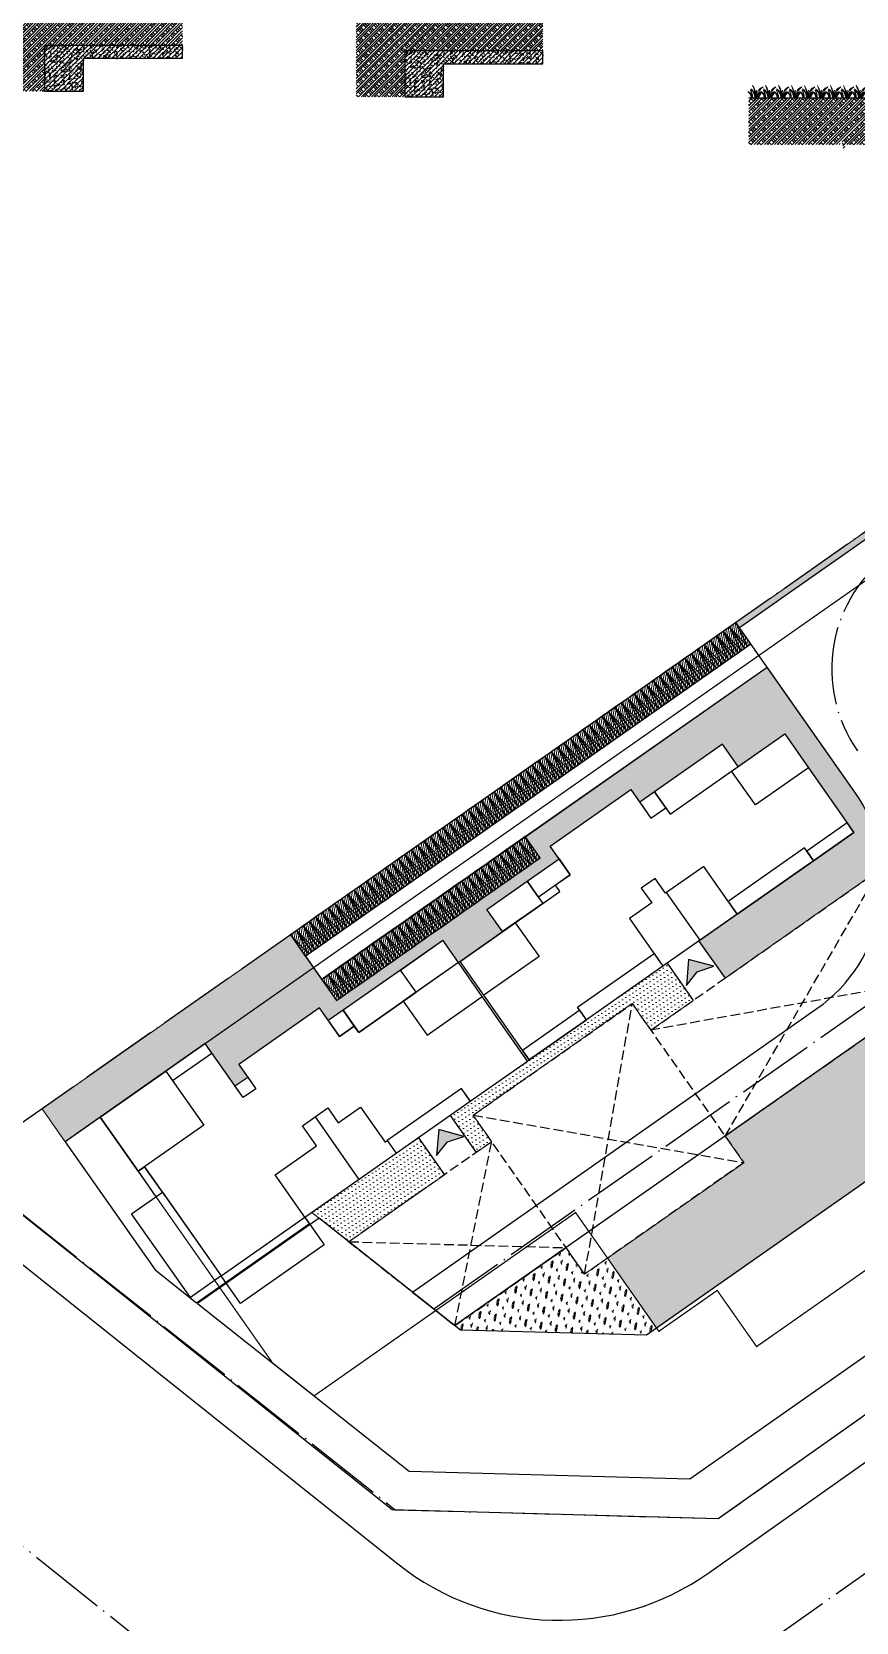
# Model space of a CAD drawing. Extents: x 36524853 to 36525459, y 2743936 to 2747542.
# Drawn here: x 36524928.1 to 36524991.8, y 2745822.8 to 2745945.7 of the extents above; entities that cross this region are included whole.
import ezdxf

# ---------------------------------------------------------------- set-up
doc = ezdxf.new("R2010")
doc.units = 0
doc.header["$LTSCALE"] = 1000
doc.header["$MEASUREMENT"] = 0
for name, pattern in [('DASH', [0.35, 0.25, -0.1]), ('DASHDOT', [25.399999999999995, 12.7, -6.349999999999998, 0, -6.349999999999998]), ('DOTE', [2.4200000000000004, 2, -0.2, 0.02, -0.2])]:
    doc.linetypes.add(name, pattern=pattern)
for name, color, linetype in [('0-扑救场地', 6, 'DASH'), ('0-用地红线', 1, 'DOTE'), ('0-结构线', 5, 'Continuous'), ('0-规划地下室', 2, 'Continuous'), ('0-规划建筑', 34, 'Continuous'), ('0-规划道路', 4, 'Continuous'), ('0-规划道路中线', 211, 'DASHDOT'), ('_0', 7, 'Continuous'), ('景观轮廓', 4, 'Continuous'), ('景观铺装填充', 8, 'Continuous'), ('道路', 251, 'Continuous'), ('非机动车', 149, 'Continuous')]:
    doc.layers.add(name, color=color, linetype=linetype)
doc.layers.add('0-有效绿地', color=96, linetype='Continuous', lineweight=5)
doc.layers.add('植物', color=83, linetype='Continuous', lineweight=13)
pattern_1 = [(33.20326482039295, (36524524.6401488, 2747236.33106286), (-0.04103508034130895, 0.3525959935696702), [0, -0.3175000000000007])]
pattern_2 = [(80.03673594298425, (36524524.6401488, 2747236.33106286), (-0.1563558733741643, 0.02746640423139322), [])]
pattern_3 = [(80.03673594298425, (36524524.67879676, 2747236.689786061), (-0.9742826013941751, 1.38952272835697), [0.18, -0.036, 0.048, -0.036, 0.18, -0.72]), (80.03673594298425, (36524524.63295868, 2747236.63691953), (-0.9742826013941751, 1.38952272835697), [0.12, -0.09, 0.18, -0.09, 0.12, -0.6]), (80.03673594298425, (36524524.23286463, 2747237.133633488), (-0.9742826013941751, 1.38952272835697), [0.15, -0.06, 0.15, -0.84]), (80.03673594298425, (36524523.89267407, 2747236.584206168), (-0.9742826013941751, 1.38952272835697), [0.06, -0.12, 0.06, -0.96]), (170.0367359429842, (36524523.91343608, 2747236.702396435), (-1.38952272835697, -0.9742826013941749), [0.108, -1.092]), (170.0367359429842, (36524524.68486369, 2747236.932395196), (-1.38952272835697, -0.9742826013941749), [0.12, -1.08]), (170.0367359429842, (36524524.26400764, 2747237.310918888), (-1.38952272835697, -0.9742826013941749), [0.12, -1.08]), (125.0367359429842, (36524524.72367333, 2747237.083966342), (-1.181902664898058, 0.2076200634853476), [0.12, -1.5770562744]), (215.0367359429842, (36524524.66969211, 2747236.776671649), (-0.2076200634853476, -1.181902664898058), [0.12, -1.5770562744]), (143.4716847629842, (36524524.71153522, 2747237.049547362), (-1.181902664865095, 0.2076200635416925), [0.12, -2.5632815724]), (156.0004924729842, (36524524.6952447, 2747236.991490329), (-1.181902664691004, 0.2076200634930679), [0.12, -4.8277267512]), (156.0004924729842, (36524524.27438865, 2747237.370014021), (-1.181902664691004, 0.2076200634930679), [0.096, -4.8517267512]), (156.0004924729842, (36524523.91758848, 2747236.726034488), (-1.181902664691004, 0.2076200634930679), [0.084, -4.8637267512]), (184.0729794129843, (36524524.67448269, 2747236.873300062), (-1.181902664706032, 0.2076200634075223), [0.12, -4.8277267512]), (184.0729794129843, (36524524.25362664, 2747237.251823755), (-1.181902664706032, 0.2076200634075223), [0.096, -4.8517267512]), (184.0729794129843, (36524523.90928368, 2747236.678758381), (-1.181902664706032, 0.2076200634075223), [0.084, -4.8637267512]), (196.6017871429842, (36524524.6700112, 2747236.813166829), (-1.181902664958745, 0.2076200630085794), [0.12, -2.56328015724])]

# ---------------------------------------------------------------- blocks, each defined once
blk = doc.blocks.new('fdsafadf')
at = {"layer": '_0'}
h = blk.add_hatch(color=1, dxfattribs=at)
h.dxf.hatch_style = 1
h.paths.add_polyline_path([(6.604477675864473e-08, -0.2363507842837862), (-0.2630968902585664, 0.6553852909983107), (0.8126074999681805, -0.2363507839363592), (-0.263096889123517, -1.128086860264375)])
at = {"layer": '_0', "color": 1}
blk.add_lwpolyline([(6.604477675864473e-08, -0.2363507842837862), (-0.2630968902585664, 0.6553852909983107), (0.8126074999681805, -0.2363507839363592), (-0.263096889123517, -1.128086860264375)], close=True, dxfattribs=at)
blk = doc.blocks.new('A$C693438E4')
at = {"layer": '非机动车', "color": 8}
for p, q in [((-299.9999979335116, 1999.999669434008), (0, 0)), ((0, 0), (300.0000020664302, 1999.999671102909))]:
    blk.add_line(p, q, dxfattribs=at)
at = {"layer": '非机动车', "color": 8, "extrusion": (8.272103691436791e-18, -0.0005746375734792718, 0.999999834895816), "elevation": -9.314264179402373e-10}
blk.add_lwpolyline([(300.000015258789, 8.346977196912922e-07), (300.0000096957082, 1999.999341610171), (-299.999990304117, 1999.999339464287), (-299.9999847410363, 8.346977196855878e-07)], close=True, dxfattribs=at)
blk = doc.blocks.new('分析图底图')
at = {"layer": '0-扑救场地', "color": 251, "linetype": 'DASH', "ltscale": 0.003}
for p, q in [((-42.13230382651091, -98.29716277401894), (-30.18758211284876, -77.7087285569869)), ((-24.44656682759523, -85.89656976098195), (-47.87331911176443, -90.10932157514617)), ((-52.97881181538105, -108.9556459789164), (-49.30857294052839, -88.06236126367003)), ((-61.59033473581076, -96.67388418922201), (-40.69705001264811, -100.3441230561584)), ((-62.99664964526892, -112.9264802499674), (-60.15508091449738, -98.72084450349212)), ((-71.17318488657475, -106.4463367220014), (-54.41406562179327, -106.9086857018992))]:
    blk.add_line(p, q, dxfattribs=at)
for points in [[(-47.87331911176443, -90.10932157561183), (-30.18758211284876, -77.70872855745256), (-24.44656682759523, -85.89656976191327), (-42.13230382651091, -98.29716277541593)], [(-60.15508090704679, -98.7208445048891), (-71.17318488657475, -106.4463367220014), (-62.99664963781834, -112.9264802499674), (-54.41406562179327, -106.9086857018992)]]:
    blk.add_lwpolyline(points, dxfattribs=at)
blk.add_lwpolyline([(-49.30857294052839, -88.06236126413569), (-40.69705001264811, -100.3441230570897), (-52.97881180793047, -108.9556459826417), (-61.59033473581076, -96.67388419015333)], close=True, dxfattribs=at)
at = {"layer": '0-用地红线', "color": 251, "ltscale": 0.003, "flags": 128}
blk.add_lwpolyline([(39.2559859380126, -69.8555857730098), (42.2938920930028, -39.93773500202224), (16.46729975193739, -17.95558736007661), (-36.18555900454521, -55.04518166836351), (-97.63379300385714, -98.13043966842815), (-100.1789147257805, -101.322044333443), (-67.59714146703482, -127.1440534321591), (-42.66669651865959, -127.8244444830343), (39.25598614662886, -69.85558369802311)], close=True, dxfattribs=at)
at = {"layer": '0-规划地下室', "color": 251, "linetype": 'DASH', "ltscale": 0.003, "const_width": 0.1}
blk.add_lwpolyline([(-23.67987768352032, -50.06275629391894), (-90.37803208827972, -96.82906680833548), (-77.07058744132519, -115.8081564093009), (-73.86505977809429, -118.3486309172586), (-53.67887628823519, -104.1948161111213), (-47.24893915653229, -113.3651982643642), (-42.74562650173903, -110.2076398571953), (-39.70288839936256, -114.5471956925467), (-15.13936480134726, -97.32414983678609)], dxfattribs=at)
at = {"layer": '0-规划建筑', "color": 251}
for p, q in [((-67.20263122022152, -85.46461337665096), (-63.92749512940645, -83.16820752574131)), ((-62.72188192605972, -84.88765417272225), (-63.92749512940645, -83.16820752574131)), ((-73.78860384225845, -96.79973421106115), (-70.40139602869749, -101.6305730626918))]:
    blk.add_line(p, q, dxfattribs=at)
for points in [[(-46.93505262583494, -85.17681117495522), (-46.93505103886127, -85.17681006900966), (-52.83029670268297, -89.31034106155857), (-52.83029828965664, -89.31034217868), (-57.25173255056143, -92.4104904201813), (-60.75375185906887, -87.41590730613098), (-60.75375223904848, -87.41590757574886), (-62.59087637066841, -84.79579784953967), (-54.89430542290211, -79.39924450498074), (-55.23876638710499, -78.90797407599166), (-55.07501015812159, -78.79315301170573), (-55.07501012086868, -78.7931529674679), (-54.09246597439051, -78.10422889888287), (-55.64254010468721, -75.89351176191121), (-49.41978398710489, -71.53034239402041), (-47.86970987170935, -73.74105951562524), (-46.72341208159924, -72.93731738161296), (-46.37895118445158, -73.42858785390854), (-37.53608282655478, -67.22829115111381), (-35.69895792752504, -69.84840034646913), (-35.69895777851343, -69.84840053319931), (-32.19693845510483, -74.84298366634175), (-35.3083181232214, -77.02456946764141), (-35.30831813067198, -77.0245694606565), (-41.20356378704309, -81.1581004713662), (-41.20356378704309, -81.1581004713662)], [(-41.63000276684761, -70.09879802912474), (-37.53608296811581, -67.2282909466885), (-35.69895777851343, -69.84840053319931), (-39.7928775921464, -72.71890760678798)], [(-46.37895118445158, -73.42858785390854), (-41.13873361051083, -69.75433863978833), (-42.34434653073549, -68.03489236626774), (-47.58456410467625, -71.70914160413668)], [(-47.86970987170935, -73.74105951562524), (-46.72341208159924, -72.93731738161296), (-47.58456439524889, -71.70914120273665), (-48.73086216300726, -72.51288333861157)], [(-32.7136298418045, -74.10607795463875), (-35.82500949501991, -76.28766376897693), (-35.30831813067198, -77.0245694690384), (-32.19693846255541, -74.84298365749419)], [(-35.99723996222019, -76.04202852537856), (-41.89248561859131, -80.17555953841656), (-41.20356378704309, -81.1581004713662), (-35.30831813067198, -77.0245694690384)], [(-35.99723996222019, -76.04202852258459), (-41.89248563349247, -80.17555953143165), (-41.20356379449368, -81.15810046950355), (-35.30831813067198, -77.0245694690384)], [(-54.09246597439051, -78.10422889888287), (-56.54882152378559, -79.82653571851552), (-57.40997382253408, -78.59835954522714), (-54.953618273139, -76.87605271488428)], [(-56.20436061173677, -80.31780617777258), (-59.31574027240276, -82.49939200142398), (-60.52135347574949, -80.77994534885511), (-57.40997382253408, -78.59835953451693)], [(-56.49607440829277, -84.43057933682576), (-60.75375185906887, -87.41590730613098), (-62.5908767580986, -84.79579812660813), (-58.3331993073225, -81.81047014985234)], [(-46.93504942953587, -85.17680893884972), (-52.83029829710722, -89.31034218519926), (-53.51922012865543, -88.32780123176053), (-47.6239712536335, -84.19426798913628)], [(-46.93505262583494, -85.17681117495522), (-52.83029828965664, -89.31034217588603), (-53.51922012865543, -88.32780123176053), (-47.62397446483374, -84.19427023082972)], [(-67.53565917909145, -99.62120431568474), (-67.53565799444914, -99.62120481813326), (-61.8041742220521, -95.60249500116333), (-61.8041715696454, -95.60249446658418), (-57.38273732364178, -92.50234621623531), (-60.8847566395998, -87.50776308588684), (-60.88475625216961, -87.50776281114668), (-62.72188191860914, -84.8876541745849), (-70.41845226287842, -90.2842082795687), (-70.76291317492723, -89.7929377942346), (-71.90921414643526, -90.59668218065053), (-73.45928826928139, -88.38596505345777), (-79.68204440176487, -92.74913443438709), (-78.36164440959692, -94.63229006482288), (-79.34418535232544, -95.32121190382168), (-82.27206961065531, -91.14546073460951), (-90.37803239375353, -96.8290658723563), (-87.4501146003604, -101.0048648873344), (-86.95884412527084, -100.6604039608501), (-81.04559838026762, -109.0938803991303)], [(-70.41845226287842, -90.2842082795687), (-65.99701800942421, -87.18406001385301), (-67.20263122022152, -85.46461337246001), (-71.62406547367573, -88.5647616237402)], [(-65.1424340903759, -90.49309105006978), (-60.8847566395998, -87.50776308588684), (-62.72188153117895, -84.88765389984474), (-66.97955898195505, -87.87298186914995)], [(-71.90921414643526, -90.59668218065053), (-70.76291317492723, -89.7929377942346), (-71.62406547367573, -88.5647616237402), (-72.77036643773317, -89.36850600410253)], [(-53.34698966145515, -88.57343647209927), (-57.76842391490936, -91.67358472850174), (-57.25173253566027, -92.41049042809755), (-52.83029829710722, -89.31034218519926)], [(-84.7848794683814, -94.00654209824279), (-81.75537823140621, -91.88236645050347), (-82.27206961065531, -91.14546073460951), (-85.3015708476305, -93.26963638560846)], [(-82.37365305423737, -97.44543540058658), (-87.4501146003604, -101.0048648873344), (-90.37803239375353, -96.8290658723563), (-85.3015708476305, -93.26963638560846)], [(-73.46261475980282, -104.6318965377286), (-82.85924851894379, -111.2204730338417), (-66.516697101295, -124.1724234330468), (-44.86706930398941, -124.7632758212276), (-12.0392165184021, -101.7455840869807), (-18.35433333367109, -92.73895876854658), (-48.20352610945702, -113.6681228657253), (-62.55506788939238, -113.2764467219822)], [(-78.36163000762463, -94.63227997068316), (-79.34417095035315, -95.32120180968195), (-79.97566349804401, -94.42059721145779), (-78.9931225553155, -93.73167538037524)], [(-67.53565917909145, -99.62120431568474), (-61.80417156219482, -95.60249446844682), (-62.49309339374304, -94.61995352199301), (-68.22458101809025, -98.63866335805506)], [(-86.95884412527084, -100.6604039608501), (-87.4501146003604, -101.0048648873344), (-86.07227092981339, -102.9699467578903), (-85.58100045472383, -102.6254858430475)], [(-87.95547440648079, -104.2903802795336), (-85.58100045472383, -102.6254858430475), (-81.04559838026762, -109.0938803991303), (-83.42007233202457, -110.7587748197839)], [(-81.04559838026762, -109.0938803991303), (-74.57720383256674, -104.5584783144295), (-73.08453986048698, -106.6873170291074), (-79.55293440818787, -111.2227191119455)]]:
    blk.add_lwpolyline(points, close=True, dxfattribs=at)
for points in [[(-41.20356378704309, -81.1581004713662), (-43.78702066093683, -77.47357193659991), (-46.73464350402355, -79.54033744102344), (-47.53838564455509, -78.39403967093676), (-48.60280499607325, -79.14037165930495), (-47.79906284064054, -80.28666942659765), (-49.51850949972868, -81.4922826308757), (-46.93505262583494, -85.17681117495522)], [(-44.06930820643902, -83.16745583107695), (-46.65276508778334, -79.48292729025707)], [(-62.32086294144392, -94.8655887558125), (-61.80417991429567, -95.60250032646582), (-57.3827373161912, -92.50234622322023), (-57.89942869544029, -91.76544052083045)], [(-67.53566065430641, -99.6212053457275), (-61.8041715696454, -95.60249447496608)], [(-90.37803205102682, -96.82906681671739), (-93.0800196453929, -98.7236018604599), (-86.14170864224434, -108.6190272965468), (-82.94101387262344, -111.1556715983897), (-74.23272796720266, -105.0497394911945), (-74.5772216245532, -104.5584194147959)], [(-74.57720383256674, -104.5584783144295), (-76.87360995262861, -101.2833418371156), (-73.68035187572241, -99.04434588272125), (-74.77114477753639, -97.48865604586899), (-72.80606289952993, -96.11081237718463), (-72.00232076644897, -97.2571101509966), (-70.28287410736084, -96.05149694671854), (-68.38833906501532, -98.7534845424816), (-68.22458214312792, -98.63866489659995), (-67.53564877063036, -99.62122857803479)]]:
    blk.add_lwpolyline(points, dxfattribs=at)
at = {"layer": '0-规划道路', "color": 251}
for p, q in [((5.990378767251968, -26.08361566625535), (-41.01601435244083, -59.04278217628598)), ((-32.1174406632781, -71.73393604718149), (-41.01601435244083, -59.04278217628598)), ((-74.54379561543465, -84.38322174549103, -0.001149274776507425), (-40.15486224740744, -60.27095808088779)), ((-73.28077207505703, -86.18454704014584, -0.001149274776507425), (-38.89183872193098, -62.07228338439018)), ((-32.11686656624079, -71.73475481709465), (-32.1174406632781, -71.73393603414297)), ((-75.69199848920107, -82.7456537829712, -0.001149274776507425), (-73.28077207505703, -86.1845470406115, -0.001149274776507425)), ((-44.15118082612753, -83.22487669298425), (-42.14183186739683, -86.09061199845746)), ((-46.60753317922354, -84.94718127744272), (-44.59818422049284, -87.8129165796563)), ((-118.1267516165972, -87.02251217700541), (-67.84412442147732, -127.1373128788546)), ((-66.26726372539997, -110.3344228519127), (-35.05363176018, -88.44856382440776)), ((-118.1267516165972, -90.86024191789329), (-67.41370041668415, -131.3184290751815)), ((-29.88329499214888, -89.70860504824668), (-62.99664963781834, -112.926480258815)), ((-63.35986108332872, -96.69328830623999), (-61.35050572454929, -99.55903274053708)), ((-65.81621343642473, -98.41559289069846), (-63.8068580776453, -101.2813373235986)), ((-42.66669651120901, -127.8244444835), (-10.79385176301003, -105.2710753763095)), ((-43.38849021494389, -132.0102859023027), (-9.064502693712711, -107.7224770812318)), ((-66.26726372539997, -110.334422851447), (-62.99664964526892, -112.926480256021)), ((-67.84412442147732, -127.1373128755949), (-42.66669651120901, -127.8244444844313))]:
    blk.add_line(p, q, dxfattribs=at)
for centre, radius, start, end in [((-41.94285010546446, -78.62315438408405), 12, 305.0367360377961, 35.03673612743896), ((-54.94091241806746, -115.6841859016567), 20, 231.417607622819, 305.2833975307863)]:
    blk.add_arc(centre, radius, start, end, dxfattribs=at)
at = {"layer": '0-规划道路中线', "color": 251, "linetype": 'DOTE', "ltscale": 0.003}
for p, q in [((-64.63195667415857, -111.6304515581578), (33.16117855906487, -43.061475855764)), ((-105.0721023827791, -184.2331150490791), (45.00290080904961, -78.03936400078237)), ((-118.1267516165972, -112.6073771179654), (-28.34616652131081, -184.2331150486134))]:
    blk.add_line(p, q, dxfattribs=at)
blk.add_arc((-22.90850092470646, -62.22365586832166), 11, 125.0367360377961, 215.036736127439, dxfattribs=at)
at = {"layer": '非机动车', "color": 251, "xscale": 0.001, "yscale": 0.001, "zscale": 0.001, "rotation": 35.03673594298425}
for p in [(-40.4004974886775, -60.44318855181336), (-42.36557937413454, -61.82103222003207), (-41.87430890649557, -61.47657130286098), (-41.38303843140602, -61.13211038615555), (-40.89176796376705, -60.78764946898445), (-44.33066126704216, -63.1988758854568), (-43.83939079195261, -62.85441497154534), (-43.34812032431364, -62.50995405437425), (-42.85684984922409, -62.16549313720316), (-45.80447267740965, -64.2322586341761), (-45.31320220977068, -63.88779771747068), (-44.82193173468113, -63.54333680262789), (-47.76955454796553, -65.61010229820386), (-47.27828407287598, -65.26564138103276), (-46.78701360523701, -64.92118046386167), (-46.29574313014746, -64.57671954669058), (-49.24336595833302, -66.64348504971713), (-48.75209549069405, -66.29902413254604), (-48.2608250156045, -65.95456321537495), (-51.20844785124063, -68.02132871793583), (-50.71717737615108, -67.67686780076474), (-50.22590690851212, -67.33240688359365), (-49.73463643342257, -66.98794596688822), (-52.68225964158773, -69.05471093673259, -0.001149274768760301), (-52.19098878651857, -68.71025055414066), (-51.6997183188796, -68.36578963510692), (-54.64734152704477, -70.43255460495129, -0.001149274768760301), (-54.15607105195522, -70.08809368824586, -0.001149274768760301), (-53.66480058431625, -69.74363277107477, -0.001149274768760301), (-53.1735301092267, -69.39917185390368, -0.001149274768760301), (-56.61242341250181, -71.81039827363566, -0.001149274768760301), (-56.12115294486284, -71.46593735646456, -0.001149274768760301), (-55.62988246977329, -71.12147643929347, -0.001149274768760301), (-55.13861200213432, -70.77701552212238, -0.001149274768760301), (-58.08623483031988, -72.84378102514893, -0.001149274768760301), (-57.59496435523033, -72.49932010797784, -0.001149274768760301), (-57.10369388759136, -72.15485919080675, -0.001149274768760301), (-60.05131671577692, -74.22162469336763, -0.001149274768760301), (-59.56004624813795, -73.87716377619654, -0.001149274768760301), (-59.0687757730484, -73.53270285902545, -0.001149274768760301), (-58.57750530540943, -73.18824194232002, -0.001149274768760301), (-61.52512813359499, -75.2550074448809, -0.001149274768760301), (-61.03385765850544, -74.91054652770981, -0.001149274768760301), (-60.54258719086647, -74.56608561053872, -0.001149274768760301), (-63.49021001905203, -76.6328511130996, -0.001149274768760301), (-62.99893955141306, -76.28839019639418, -0.001149274768760301), (-62.50766907632351, -75.94392927922308, -0.001149274768760301), (-62.01639860868454, -75.599468362052, -0.001149274768760301), (-64.9640214368701, -77.66623386461288, -0.001149274768760301), (-64.47275096178055, -77.32177294744179, -0.001149274768760301), (-63.98148049414158, -76.9773120302707, -0.001149274768760301), (-57.64009069651365, -77.66051742527634, -0.002298549540541449), (-57.14882022887468, -77.31605650810525, -0.002298549540541449), (-56.65754975378513, -76.97159559093416, -0.002298549540541449), (-66.92910332232714, -79.04407753329724, -0.001149274768760301), (-66.43783285468817, -78.69961661612615, -0.001149274768760301), (-65.94656237959862, -78.35515569895506, -0.001149274768760301), (-65.45529191195965, -78.01069478178397, -0.001149274768760301), (-59.60517258197069, -79.03836108976975, -0.002298549541445405), (-59.11390211433172, -78.69390017632395, -0.002298549540541449), (-58.62263163924217, -78.34943925961852, -0.002298549540541449), (-58.1313611716032, -78.00497834244743, -0.002298549540541449), (-68.4029147401452, -80.07746028434485, -0.001149274768760301), (-67.91164426505566, -79.73299936717376, -0.001149274768760301), (-67.42037379741669, -79.38853845000267, -0.001149274768760301), (-61.07898399233818, -80.07174384081736, -0.002298549541445405), (-60.58771352469921, -79.72728292364627, -0.002298549541445405), (-60.09644304960966, -79.38282200647518, -0.002298549541445405), (-70.36799662560225, -81.45530395302922, -0.001149274768760301), (-69.87672615796328, -81.11084303585812, -0.001149274768760301), (-69.38545568287373, -80.76638211868703, -0.001149274768760301), (-68.89418521523476, -80.42192120151594, -0.001149274768760301), (-63.0440658852458, -81.44958750950173, -0.002298549541445405), (-62.55279541015625, -81.10512659233063, -0.002298549541445405), (-62.06152494251728, -80.76066567515954, -0.002298549541445405), (-61.57025446742773, -80.41620475798845, -0.002298549541445405), (-72.3330785036087, -82.83314762683585, -0.00114927477605565), (-71.84180802851915, -82.48868670966476, -0.00114927477605565), (-71.35053756833076, -82.14422578876838, -0.001149274769719323), (-70.8592671006918, -81.7997648702003, -0.001149274768760301), (-65.00914777070284, -82.82743117772043, -0.002298549541445405), (-64.51787729561329, -82.48297026054934, -0.002298549541445405), (-64.02660682797432, -82.13850934384391, -0.002298549541445405), (-63.53533635288477, -81.79404842667282, -0.002298549541445405), (-73.80688992142677, -83.86653037788346, -0.00114927477605565), (-73.31561944633722, -83.52206946071237, -0.00114927477605565), (-72.82434897124767, -83.17760854354128, -0.00114927477605565), (-66.48295918852091, -83.8608139292337, -0.002298549541445405), (-65.99168871343136, -83.51635301206261, -0.002298549541445405), (-65.50041824579239, -83.17189209489152, -0.002298549541445405), (-74.29816038906574, -84.21099129505455, -0.00114927477605565), (-68.44804107397795, -85.23865759791806, -0.002298549541445405), (-67.95677060633898, -84.89419668074697, -0.002298549541445405), (-67.46550013124943, -84.54973576357588, -0.002298549541445405), (-66.97422965615988, -84.20527484640479, -0.002298549541445405), (-69.92185249179602, -86.27204034896567, -0.002298549541445405), (-69.43058201670647, -85.92757943179458, -0.002298549541445405), (-68.9393115490675, -85.5831185146235, -0.002298549541445405), (-71.88693436980247, -87.64988401671872, -0.002298549542965906), (-71.3956639021635, -87.30542309954762, -0.002298549542965906), (-70.90439343452454, -86.96096218563616, -0.002298549541445401), (-70.41312296688557, -86.61650126846507, -0.002298549541445401)]:
    blk.add_blockref('A$C693438E4', p, dxfattribs=at)
blk = doc.blocks.new('yure')
at = {"layer": '植物'}
for centre, major_axis, ratio, start_param, end_param in [((48887.91878966368, 24370.35921355143), (69.5538860332335, 69.5538860332335), 0.9999999999997532, 5.554686599541865, 6.326195721500189), ((48905.25209211459, 24371.59984627417), (61.20593726905848, 61.20593726905847), 0.9999999999999722, 5.531817906716691, 6.464502055738535), ((48760.42732748053, 24376.1855337331), (161.7917281103516, 161.7917281103515), 0.9999999999997843, 5.529768492660423, 5.915364006885685), ((48855.9621740791, 24392.21736800798), (-96.95366986336892, 96.95366986336893), 0.9999999999997399, 3.854128065112228, 4.521175331727304), ((49073.67915037814, 24390.54311983407), (-50.79214933121675, 50.79214933121676), 0.9999999999998525, -0.4407072614221519, 0.7851832905597491), ((49109.72898839392, 24375.62660673315), (-72.279578655161, 72.27957865516102), 0.9999999999999066, -0.1541834815163754, 0.6700595483739122), ((48890.26966343509, 24368.671709735), (48.18638577009499, 48.18638577009497), 0.9999999999998594, 5.583694975050674, 6.407938004941025), ((48914.58510862086, 24377.90453080972), (-33.86143288747197, 33.86143288747197), 0.999999999999751, 3.897774906070259, 5.123665458051749), ((48813.11315846214, 24371.86790586538), (-107.861152073588, 107.861152073588), 0.9999999999998019, 3.958972165864697, 4.344567680089908), ((48876.80305619457, 24382.55579538177), (64.63577990890187, 64.63577990890187), 0.9999999999998843, 5.424924391907439, 6.091971658522622), ((49086.24327548329, 24403.06220167141), (64.63577990889334, 64.63577990889333), 0.9999999999999937, 2.01089829714528, 2.677945563760435), ((49150.60339968427, 24408.39216117467), (-107.8611520735162, 107.8611520735162), 0.999999999999991, 0.6167096219864767, 1.002305136211695), ((49050.06237750738, 24375.95746543335), (-33.86143288749648, 33.8614328874965), 0.9999999999999531, -0.4407072614230148, 0.7851832905587113), ((49074.09560285127, 24366.01312336611), (-48.18638577010989, 48.1863857701099), 0.9999999999998699, -0.1541834815163339, 0.6700595483740228), ((49061.44528572516, 24373.88933709539), (-33.86143288745769, 33.8614328874577), 0.999999999999935, -0.4407072614218193, 0.7851832905599356), ((49085.478511069, 24363.94499502808), (-48.18638577010224, 48.18638577010225), 0.9999999999997246, -0.1541834815164966, 0.6700595483739096)]:
    blk.add_ellipse(centre, major_axis=major_axis, ratio=ratio, start_param=start_param, end_param=end_param, dxfattribs=at)
blk = doc.blocks.new('绿地剖面')
at = {"layer": '景观铺装填充'}
h = blk.add_hatch(dxfattribs=at)
h.set_pattern_fill('夯实土壤', color=8, scale=10, style=0)
h.set_pattern_definition([(45, (-48837472.56096161, -26335155.98190437), (-39.73940110268397, 39.73940110268397), []), (45, (-48837451.56096161, -26335155.98190437), (-39.73940110268397, 39.73940110268397), []), (45, (-48837430.56096161, -26335155.98190437), (-39.73940110268397, 39.73940110268397), []), (135, (-48837472.56096161, -26335155.98190437), (-39.73940110268397, -39.73940110268397), [26.5, -29.7]), (135, (-48837462.06096161, -26335145.48190437), (-39.73940110268397, -39.73940110268397), [26.5, -29.7]), (135, (-48837451.56096161, -26335134.98190437), (-39.73940110268397, -39.73940110268397), [26.5, -29.7])])
h.paths.add_polyline_path([(-893.5778990497274, 736.8298762677587), (-935.5778990497274, 751.7316600490703), (-851.5778990497274, 766.5431264285799), (-893.5778990497274, 781.8298762677587), (-893.5778990497274, 1501.731411769204), (-2247.691966688173, 1501.731411769204), (-2334.134731107268, 1501.883369432995), (-2334.134731107268, 771.8298762677587), (-2292.134731107268, 756.5431264285799), (-2376.134731107268, 741.7316600490703), (-2334.134731107268, 726.8298762677587), (-2334.134731107268, -53.22361689748141), (-1959.39147833208, -53.22361689748141), (-1959.39147833208, 301.8833694329951), (-893.5778990497274, 301.8833694329951)])
h = blk.add_hatch(dxfattribs=at)
h.set_pattern_fill('夯实土壤', color=8, scale=10, style=0)
h.set_pattern_definition([(45, (-48837492.37351535, -26338133.24556739), (-39.73940110268397, 39.73940110268397), []), (45, (-48837471.37351535, -26338133.24556739), (-39.73940110268397, 39.73940110268397), []), (45, (-48837450.37351535, -26338133.24556739), (-39.73940110268397, 39.73940110268397), []), (135, (-48837492.37351535, -26338133.24556739), (-39.73940110268397, -39.73940110268397), [26.5, -29.7]), (135, (-48837481.87351535, -26338122.74556739), (-39.73940110268397, -39.73940110268397), [26.5, -29.7]), (135, (-48837471.37351535, -26338112.24556739), (-39.73940110268397, -39.73940110268397), [26.5, -29.7])])
h.paths.add_polyline_path([(-3675.155587289984, 1335.015320703162), (-5021.314740433234, 1335.015320703162), (-5021.314740433234, 1303.316338697565, -1), (-5021.314740433234, 1295.316338697565, -1), (-5021.314740433234, 1303.316338697565), (-5021.314740433234, 1335.015320703162), (-5115.712419347525, 1335.015320703162), (-5115.712419347525, 814.9618275379216), (-5073.712419347525, 799.6750776987428), (-5157.712419347525, 784.8636113192333), (-5115.712419347525, 769.9618275379216), (-5115.712419347525, -10.0916656273148), (-4740.969166572329, -10.0916656273148), (-4740.969166572329, 345.0153207031617), (-3675.155587289984, 345.0153207031617), (-3675.155587289984, 774.9618275379216), (-3717.155587289984, 789.8636113192333), (-3633.155587289984, 804.6750776987428), (-3675.155587289984, 819.9618275379216)])
h = blk.add_hatch(dxfattribs=at)
h.set_pattern_fill('钢筋混凝土', color=8, scale=10, style=0)
h.set_pattern_definition([(45, (-42454.49930529374, -20023.95247705396), (-17.67766952966369, 17.67766952966369), []), (49.99999999999999, (-42454.49930529374, -20023.95247705396), (71.72601826007535, -6.275213498259511), [7.5, -82.5]), (355, (-42454.49930529374, -20023.95247705396), (-13.8751333613, 75.21921337000119), [6, -66]), (100.4514, (-42448.52213729374, -20024.47541105396), (57.85093817140216, 68.94395420609536), [6.374019000000001, -70.1142112]), (46.18420000000002, (-42454.49930529374, -20003.95247705396), (106.7241048625644, -16.55190143290181), [11.24999999999998, -123.7499999999999]), (96.6356, (-42445.60563079374, -20005.33180775396), (93.46627055487033, 97.41178709004417), [9.561028799999999, -105.1713]), (351.1842, (-42454.49930529374, -20003.95247705396), (93.46619451336272, 97.41186009253246), [9, -99]), (21, (-42444.49930529374, -20008.95247705396), (59.69070521184616, -40.26188906653388), [7.5, -82.5]), (326.0000000000001, (-42444.49930529374, -20008.95247705396), (24.33153319215817, 72.5150045046853), [6, -66]), (71.4514, (-42439.52508199374, -20012.30763765396), (84.02226285814899, 32.25304967099524), [6.374019000000001, -70.1142112]), (37.50000000000001, (-42454.49930529374, -20023.95247705396), (1.215985531729067, 33.28938538313115), [0, -65.19999999999999, 0, -67, 0, -66.25]), (7.499999999999999, (-42454.49930529374, -20023.95247705396), (26.30695374421486, 39.44117118823603), [0, -38.2, 0, -63.7, 0, -25.25]), (327.5, (-42476.79930529374, -20023.95247705396), (53.3822436172409, -2.255487173437976), [0, -25, 0, -78, 0, -103.5]), (317.5, (-42486.79930529374, -20023.95247705396), (58.31861693423862, 10.01049823323177), [0, -32.5, 0, -51.8, 0, -73.5])])
h.paths.add_polyline_path([(-3675.155587289984, 245.0153207031617), (-3675.155587289984, 345.0153207031617), (-4740.969166572329, 345.0153207031617), (-4740.969166572329, -10.0916656273148), (-4440.969166572329, -10.0916656273148), (-4440.969166572329, 245.0153207031617)])
h = blk.add_hatch(dxfattribs=at)
h.set_pattern_fill('钢筋混凝土', color=8, scale=10, style=0)
h.set_pattern_definition([(45, (-39672.92161705349, -20067.08442832412), (-17.67766952966369, 17.67766952966369), []), (49.99999999999999, (-39672.92161705349, -20067.08442832412), (71.72601826007535, -6.275213498259511), [7.5, -82.5]), (355, (-39672.92161705349, -20067.08442832412), (-13.8751333613, 75.21921337000119), [6, -66]), (100.4514, (-39666.94444905349, -20067.60736232412), (57.85093817140216, 68.94395420609536), [6.374019000000001, -70.1142112]), (46.18420000000002, (-39672.92161705349, -20047.08442832412), (106.7241048625644, -16.55190143290181), [11.24999999999998, -123.7499999999998]), (96.6356, (-39664.02794255348, -20048.46375902413), (93.46627055487033, 97.41178709004417), [9.561028799999999, -105.1713]), (351.1842, (-39672.92161705349, -20047.08442832412), (93.46619451336272, 97.41186009253246), [9, -99]), (21, (-39662.92161705349, -20052.08442832412), (59.69070521184616, -40.26188906653388), [7.5, -82.5]), (326.0000000000001, (-39662.92161705349, -20052.08442832412), (24.33153319215817, 72.5150045046853), [6, -66]), (71.4514, (-39657.94739375349, -20055.43958892412), (84.02226285814899, 32.25304967099524), [6.374019000000001, -70.1142112]), (37.50000000000001, (-39672.92161705349, -20067.08442832412), (1.215985531729067, 33.28938538313115), [0, -65.19999999999999, 0, -67, 0, -66.25]), (7.499999999999999, (-39672.92161705349, -20067.08442832412), (26.30695374421486, 39.44117118823603), [0, -38.2, 0, -63.7, 0, -25.25]), (327.5, (-39695.22161705349, -20067.08442832412), (53.3822436172409, -2.255487173437976), [0, -25, 0, -78, 0, -103.5]), (317.5, (-39705.22161705349, -20067.08442832412), (58.31861693423862, 10.01049823323177), [0, -32.5, 0, -51.8, 0, -73.5])])
h.paths.add_polyline_path([(-893.5778990497274, 201.8833694329951), (-893.5778990497274, 301.8833694329951), (-1959.39147833208, 301.8833694329951), (-1959.39147833208, -53.22361689748141), (-1659.39147833208, -53.22361689748141), (-1659.39147833208, 201.8833694329951)])
h = blk.add_hatch(dxfattribs=at)
h.set_pattern_fill('夯实土壤', color=8, scale=10, style=0)
h.set_pattern_definition([(45, (-48834441.786302, -26336717.82640252), (-39.73940110268397, 39.73940110268397), []), (45, (-48834420.786302, -26336717.82640252), (-39.73940110268397, 39.73940110268397), []), (45, (-48834399.786302, -26336717.82640252), (-39.73940110268397, 39.73940110268397), []), (135, (-48834441.786302, -26336717.82640252), (-39.73940110268397, -39.73940110268397), [26.5, -29.7]), (135, (-48834431.286302, -26336707.32640252), (-39.73940110268397, -39.73940110268397), [26.5, -29.7]), (135, (-48834420.786302, -26336696.82640252), (-39.73940110268397, -39.73940110268397), [26.5, -29.7])])
h.paths.add_polyline_path([(696.6399284899671, -421.7706293595329), (1397.94160402436, -421.7706293595329), (1413.228353863531, -379.7706293595402), (1428.039820243052, -463.7706293595293), (1442.941604024352, -421.7706293595329), (2137.196760547507, -421.7706293595329), (2137.196760547507, -60.11308637501497), (783.0826929090617, -60.11308637501497), (696.6399284899671, -59.96112871122386)])
at = {"layer": '景观轮廓', "color": 5}
for points in [[(-3675.155587289984, 245.0153207031617), (-3675.155587289984, 345.0153207031617), (-4740.969166572329, 345.0153207031617), (-4740.969166572329, -10.0916656273148), (-4440.969166572329, -10.0916656273148), (-4440.969166572329, 245.0153207031617)], [(-893.5778990497274, 201.8833694329951), (-893.5778990497274, 301.8833694329951), (-1959.39147833208, 301.8833694329951), (-1959.39147833208, -53.22361689748141), (-1659.39147833208, -53.22361689748141), (-1659.39147833208, 201.8833694329951)]]:
    blk.add_lwpolyline(points, close=True, dxfattribs=at)
at = {"layer": '景观铺装填充', "color": 0}
blk.add_lwpolyline([(696.6399284899671, -59.96112871122386), (2137.196760547507, -59.96112871122386)], dxfattribs=at)
at = {"layer": '0-结构线'}
for p in [(-48243.36302241679, -24434.26924349392), (-48143.36302241679, -24434.26924349392), (-48043.36302241679, -24434.26924349392), (-47943.36302241679, -24434.26924349392), (-47843.36302241679, -24434.26924349392), (-47743.36302241679, -24434.26924349392), (-47643.36302241679, -24434.26924349392), (-47543.36302241679, -24434.26924349392), (-47443.36302241679, -24434.26924349392)]:
    blk.add_blockref('yure', p, dxfattribs=at)

msp = doc.modelspace()

# ---------------------------------------------------------------- hatches: boundary and pattern name
at = {"layer": '0-有效绿地', "linetype": 'Continuous'}
h = msp.add_hatch(dxfattribs=at)
h.set_pattern_fill('草坪或沼泽', color=256, scale=0.3, angle=45)
h.set_pattern_definition(pattern_3)
h.paths.add_polyline_path([(36524982.48449381, 2745900.037551157), (36524982.77154465, 2745899.628158993), (36525040.75862098, 2745940.28657964), (36525040.25485875, 2745940.715353805), (36524987.602, 2745903.6257595)])
h = msp.add_hatch(dxfattribs=at)
h.set_pattern_fill('ANSI31', color=256, scale=0.1, angle=-1.987846675914698e-16)
h.set_pattern_definition(pattern_2)
h.paths.add_polyline_path([(36524948.0955608, 2745875.925286997), (36524982.48449343, 2745900.0375517), (36524983.63269635, 2745898.399983658), (36524949.24376372, 2745874.287718954)])
h = msp.add_hatch(dxfattribs=at)
h.set_pattern_fill('DOTS', color=256, scale=0.2000000000000005, angle=-1.833471122591297)
h.set_pattern_definition(pattern_1)
edge = h.paths.add_edge_path()
edge.add_line((36524941.51548998, 2745867.525479579), (36524943.81189555, 2745864.25034388))
edge.add_line((36524943.81189555, 2745864.25034388), (36524944.79443648, 2745864.939265718))
edge.add_line((36524944.79443648, 2745864.939265718), (36524944.10551465, 2745865.921806659))
edge.add_line((36524944.10551465, 2745865.921806659), (36524950.32827077, 2745870.284976039))
edge.add_line((36524950.32827077, 2745870.284976039), (36524951.01719261, 2745869.302435088))
edge.add_line((36524951.01719261, 2745869.302435088), (36524959.86006391, 2745875.502733569))
edge.add_line((36524959.86006391, 2745875.502733569), (36524961.06567712, 2745873.783286921))
edge.add_line((36524961.06567712, 2745873.783286921), (36524964.47181877, 2745876.171549082))
edge.add_line((36524964.47181877, 2745876.171549082), (36524963.26620556, 2745877.89099574))
edge.add_line((36524963.26620556, 2745877.89099574), (36524968.83394078, 2745881.794888366))
edge.add_line((36524968.83394078, 2745881.794888366), (36524968.14501894, 2745882.777429327))
edge.add_line((36524968.14501894, 2745882.777429327), (36524974.36777507, 2745887.140598685))
edge.add_line((36524974.36777507, 2745887.140598685), (36524975.05669688, 2745886.158057749))
edge.add_line((36524975.05669688, 2745886.158057749), (36524976.20299252, 2745886.961797231))
edge.add_line((36524976.20299178, 2745886.961796717), (36524981.44321225, 2745890.636048362))
edge.add_line((36524981.44321225, 2745890.636048362), (36524982.6488256, 2745888.916602957))
edge.add_line((36524982.6488256, 2745888.916602957), (36524986.25147683, 2745891.442650061))
edge.add_line((36524986.25147683, 2745891.442650061), (36524991.59062105, 2745883.827957757))
edge.add_line((36524991.59062105, 2745883.827957757), (36524979.63637821, 2745875.446064402))
edge.add_line((36524979.63637821, 2745875.446064402), (36524981.64572717, 2745872.580329094))
edge.add_line((36524981.64572717, 2745872.580329094), (36524993.59997693, 2745880.962212536))
edge.add_line((36524993.59997693, 2745880.962212536), (36524993.79836835, 2745881.101317396))
edge.add_arc((36524981.88504389, 2745880.062505241), 11.9585296083007, 4.983444080919056, 35.08994269642167)
edge.add_line((36524991.67011836, 2745886.937005074), (36524984.89572033, 2745896.598657709))
edge.add_line((36524984.89572033, 2745896.598657709), (36524966.22744216, 2745883.509143109))
edge.add_line((36524966.22744216, 2745883.509143109), (36524967.37564454, 2745881.871575745))
edge.add_line((36524967.37564454, 2745881.871575745), (36524951.65498953, 2745870.848826441))
edge.add_line((36524951.65498953, 2745870.848826441), (36524949.87527559, 2745873.387056137))
edge.add_line((36524949.87527559, 2745873.387056137), (36524941.51548997, 2745867.525479577))
h = msp.add_hatch(dxfattribs=at)
h.set_pattern_fill('ANSI31', color=256, scale=0.1, angle=-1.987846675914698e-16)
h.set_pattern_definition(pattern_2)
h.paths.add_polyline_path([(36524951.65498949, 2745870.848826515), (36524967.37564372, 2745881.87157693), (36524966.22744166, 2745883.509143736), (36524950.50678743, 2745872.486393321)])
h = msp.add_hatch(dxfattribs=at)
h.set_pattern_fill('草坪或沼泽', color=256, scale=0.3, angle=45)
h.set_pattern_definition(pattern_3)
h.paths.add_polyline_path([(36524930.70753936, 2745859.947339306), (36524949.87527554, 2745873.387056211), (36524948.09556089, 2745875.925286843), (36524928.92782464, 2745862.485570043)])
h = msp.add_hatch(dxfattribs=at)
h.set_pattern_fill('DOTS', color=256, scale=0.2000000000000005, angle=-1.833471122591297)
h.set_pattern_definition(pattern_1)
h.paths.add_polyline_path([(36524979.18937478, 2745870.858024589), (36524977.18002582, 2745873.723759891), (36524960.42770431, 2745861.977643744), (36524962.43705328, 2745859.111908429), (36524963.63247809, 2745859.950096666), (36524962.19722427, 2745861.997056977), (36524974.47898606, 2745870.608579906), (36524975.91423989, 2745868.561619594)])
h = msp.add_hatch(dxfattribs=at)
h.set_pattern_fill('DOTS', color=256, scale=0.2000000000000005, angle=-1.833471122591297)
h.set_pattern_definition([(33.20326482039295, (36524524.64014879, 2747236.331062873), (-0.04103508034130895, 0.3525959935696702), [0, -0.3175000000000007])])
edge = h.paths.add_edge_path()
edge.add_line((36524972.57731928, 2745850.955353382), (36524976.3663894, 2745845.551378138))
edge.add_line((36524976.3663894, 2745845.551378138), (36525005.43322566, 2745865.931982413))
edge.add_line((36525005.43322566, 2745865.931982413), (36525005.77768657, 2745865.440711923))
edge.add_line((36525005.77768657, 2745865.440711923), (36525006.35083547, 2745865.842582996))
edge.add_line((36525006.35083547, 2745865.842582996), (36525004.51423249, 2745868.461947795))
edge.add_arc((36524999.6015276, 2745865.017338429), 6.000000247295151, 35.03673655252786, 54.51716485444867)
edge.add_arc((36524999.6015278, 2745865.017338704), 5.999999911735642, 54.51716483787825, 101.4585576640707)
edge.add_arc((36525000.79348245, 2745859.136926472), 12.00000023573266, 101.4585576955265, 125.036735864799)
edge.add_line((36524993.90426399, 2745868.962336113), (36524981.65525517, 2745860.373778404))
edge.add_line((36524981.65525517, 2745860.373778404), (36524983.09050898, 2745858.326818122))
edge.add_line((36524983.09050898, 2745858.326818122), (36524972.57731928, 2745850.955353382))
h = msp.add_hatch(dxfattribs=at)
h.set_pattern_fill('DOTS', color=256, scale=0.2000000000000005, angle=-1.833471122591297)
h.set_pattern_definition(pattern_1)
h.paths.add_polyline_path([(36524957.97134556, 2745860.255348277), (36524959.98070092, 2745857.389603843), (36524952.61437412, 2745852.224604445), (36524949.75258679, 2745854.492654673)])
h = msp.add_hatch(dxfattribs=at)
h.set_pattern_fill('草坪或沼泽', color=256, scale=0.3, angle=45)
h.set_pattern_definition(pattern_3)
h.paths.add_polyline_path([(36524975.58403288, 2745845.002818303), (36524976.36638939, 2745845.551378127), (36524972.57731927, 2745850.955353365), (36524970.80874718, 2745849.71529519), (36524969.37349337, 2745851.762255467), (36524960.79090934, 2745845.744460917), (36524961.2324911, 2745845.394494448)])

# ---------------------------------------------------------------- linework, layer by layer
at = {"layer": '0-有效绿地'}
for points in [[(36524982.48449381, 2745900.037551157), (36524982.77154465, 2745899.628158993), (36525040.75862098, 2745940.28657964), (36525040.25485875, 2745940.715353805), (36524987.602, 2745903.6257595)], [(36524948.0955608, 2745875.925286997), (36524982.48449343, 2745900.0375517), (36524983.63269635, 2745898.399983658), (36524949.24376372, 2745874.287718954)], [(36524951.65498949, 2745870.848826515), (36524967.37564372, 2745881.87157693), (36524966.22744166, 2745883.509143736), (36524950.50678743, 2745872.486393321)], [(36524930.70753936, 2745859.947339306), (36524949.87527554, 2745873.387056211), (36524948.09556089, 2745875.925286843), (36524928.92782464, 2745862.485570043)], [(36524979.18937478, 2745870.858024589), (36524977.18002582, 2745873.723759891), (36524960.42770431, 2745861.977643744), (36524962.43705328, 2745859.111908429), (36524963.63247809, 2745859.950096666), (36524962.19722427, 2745861.997056977), (36524974.47898606, 2745870.608579906), (36524975.91423989, 2745868.561619594)], [(36524957.97134556, 2745860.255348277), (36524959.98070092, 2745857.389603843), (36524952.61437412, 2745852.224604445), (36524949.75258679, 2745854.492654673), (36524957.97134556, 2745860.25534828)]]:
    msp.add_lwpolyline(points, close=True, dxfattribs=at)
msp.add_lwpolyline([(36524993.79836835, 2745881.101317396, 0.1321252685604537), (36524991.67011836, 2745886.937005074), (36524984.89572033, 2745896.598657709), (36524966.22744216, 2745883.509143109), (36524967.37564454, 2745881.871575745), (36524951.65498953, 2745870.848826441), (36524949.87527559, 2745873.387056137), (36524941.51548997, 2745867.525479577), (36524941.51548998, 2745867.525479579), (36524943.81189555, 2745864.25034388), (36524944.79443648, 2745864.939265718), (36524944.10551465, 2745865.921806659), (36524950.32827077, 2745870.284976039), (36524951.01719261, 2745869.302435088), (36524959.86006391, 2745875.502733569), (36524961.06567712, 2745873.783286921), (36524964.47181877, 2745876.171549082), (36524963.26620556, 2745877.89099574), (36524968.83394078, 2745881.794888366), (36524968.14501894, 2745882.777429327), (36524974.36777507, 2745887.140598685), (36524975.05669688, 2745886.158057749), (36524976.20299252, 2745886.961797231), (36524976.20299178, 2745886.961796717), (36524976.20299178, 2745886.961796717), (36524981.44321225, 2745890.636048362), (36524982.6488256, 2745888.916602957), (36524986.25147683, 2745891.442650061), (36524991.59062105, 2745883.827957757), (36524979.63637821, 2745875.446064402), (36524981.64572717, 2745872.580329094), (36524993.59997693, 2745880.962212536)], format="xyb", dxfattribs=at)
msp.add_lwpolyline([(36524972.57731928, 2745850.955353382), (36524976.3663894, 2745845.551378138), (36525005.43322566, 2745865.931982413), (36525005.77768657, 2745865.440711923), (36525006.35083547, 2745865.842582996), (36525004.51423249, 2745868.461947795, 0.08520470071497498), (36525003.08428195, 2745869.903075335, 0.20773352771393), (36524998.40957323, 2745870.897750528, 0.1032437158192254), (36524993.90426399, 2745868.962336113), (36524981.65525517, 2745860.373778404), (36524983.09050898, 2745858.326818122)], format="xyb", close=True, dxfattribs=at)
msp.add_lwpolyline([(36524972.57731927, 2745850.955353364), (36524970.80874718, 2745849.71529519), (36524969.37349337, 2745851.762255467), (36524960.79090934, 2745845.744460917), (36524961.2324911, 2745845.394494448), (36524975.58403288, 2745845.002818303), (36524976.36638939, 2745845.551378127), (36524972.57731927, 2745850.955353367)], dxfattribs=at)

# ---------------------------------------------------------------- block references
msp.add_blockref('分析图底图', (36525023.787559, 2745958.670941168))
at = {"xscale": 0.009999999998447799, "yscale": 0.009999999998447799, "zscale": 0.009999999998447799}
msp.add_blockref('绿地剖面', (36524976.51771205, 2745941.162775906), dxfattribs=at)
at = {"layer": '道路', "color": 251, "xscale": -1.44, "yscale": 1.44, "zscale": 1.44, "rotation": 305.0367519569032}
for p in [(36524979.78570262, 2745873.263756168), (36524960.4940473, 2745860.120800851)]:
    msp.add_blockref('fdsafadf', p, dxfattribs=at)

doc.saveas('drawing.dxf')
